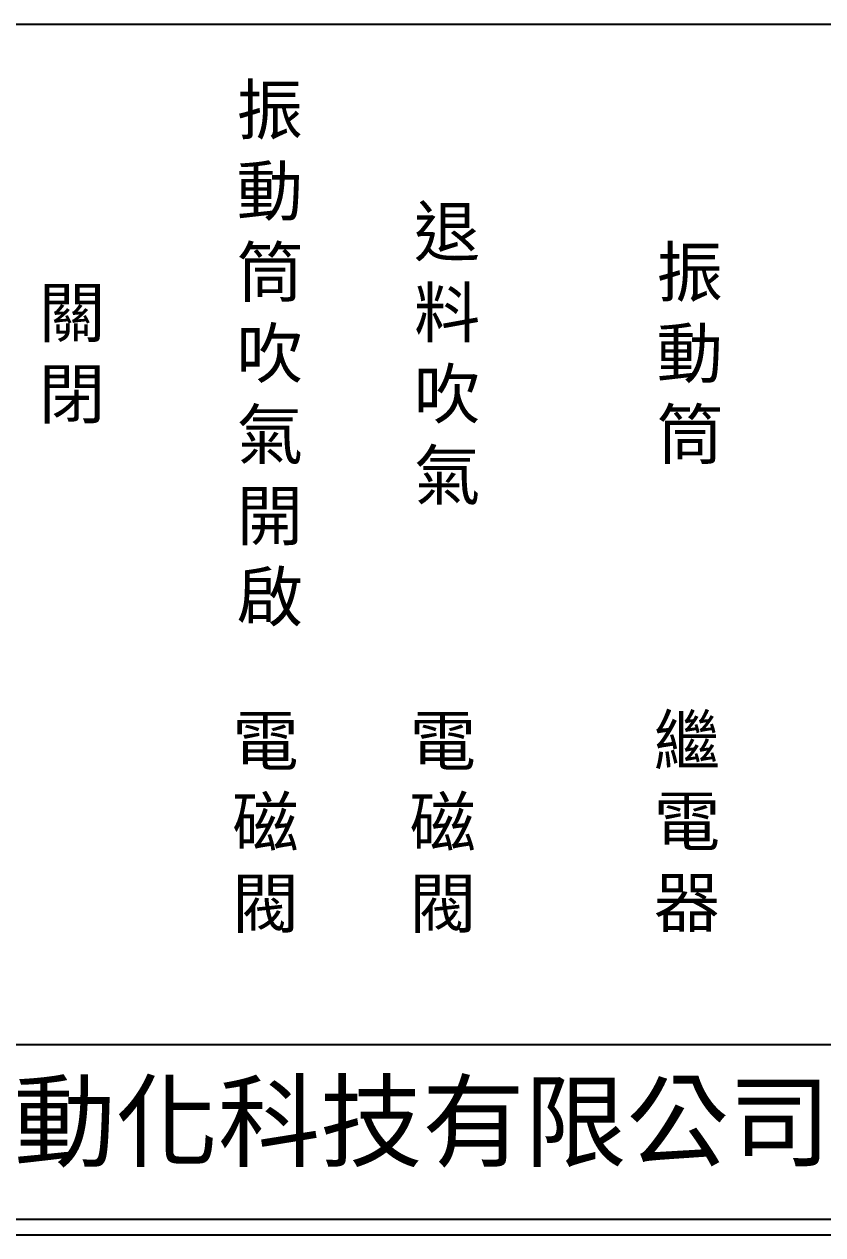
# Model space of a CAD drawing. Extents: x 889 to 1176, y 251 to 455.
# Drawn here: x 953.1 to 1017.1, y 251.2 to 348.2 of the extents above; entities that cross this region are included whole.
import ezdxf

# ---------------------------------------------------------------- set-up
doc = ezdxf.new("R2010")
doc.units = 0
doc.layers.add('圖框層', color=7, linetype='CONTINUOUS')
doc.layers.add('標尺寸層', color=3, linetype='CONTINUOUS')
doc.styles.add('CNS', font='romanc.shx', dxfattribs={"bigfont": 'chineset.shx'})
doc.styles.add('STSL', font='kaiu.ttf')

msp = doc.modelspace()

# ---------------------------------------------------------------- linework, layer by layer
at = {"layer": '圖框層', "color": 7}
for p, q in [((890.321, 266.445), (1174.821, 266.445)), ((890.321, 252.445), (1174.821, 252.445)), ((889.071, 251.195), (1176.071, 251.195))]:
    msp.add_line(p, q, dxfattribs=at)
at = {"layer": '標尺寸層', "color": 7}
msp.add_line((893.818, 348.153), (1171.69, 348.153), dxfattribs=at)

# ---------------------------------------------------------------- texts
at = {"layer": '圖框層', "color": 4, "style": 'STSL'}
msp.add_text('泓陞自動化科技有限公司', height=6, dxfattribs=at).set_placement((927.675, 257.271))
at = {"layer": '標尺寸層', "color": 7, "char_height": 3.9, "attachment_point": 5, "style": 'CNS'}
for s, insert, width in [('{\\fDFKai-SB|b0|i0|c136|p65;振動筒吹氣開啟}', (972.745, 321.584), 2.84806), ('{\\fDFKai-SB|b0|i0|c136|p65;退料吹氣}', (986.95, 321.584), 2.84806), ('{\\fDFKai-SB|b0|i0|c136|p65;振動筒}', (1006.397, 321.584), 2.84806), ('{\\fDFKai-SB|b0|i0|c136|p65;關閉}', (956.898, 321.584), 2.84806), ('{\\fDFKai-SB|b0|i0|c136|p65;電磁閥}', (972.399, 284.036), 8.6627), ('{\\fDFKai-SB|b0|i0|c136|p65;電磁閥}', (986.604, 284.036), 8.6627), ('{\\fDFKai-SB|b0|i0|c136|p65;繼電器}', (1006.172, 284.101), 8.6627)]:
    msp.add_mtext(s, dxfattribs=dict(at, insert=insert, width=width))

doc.saveas('drawing.dxf')
